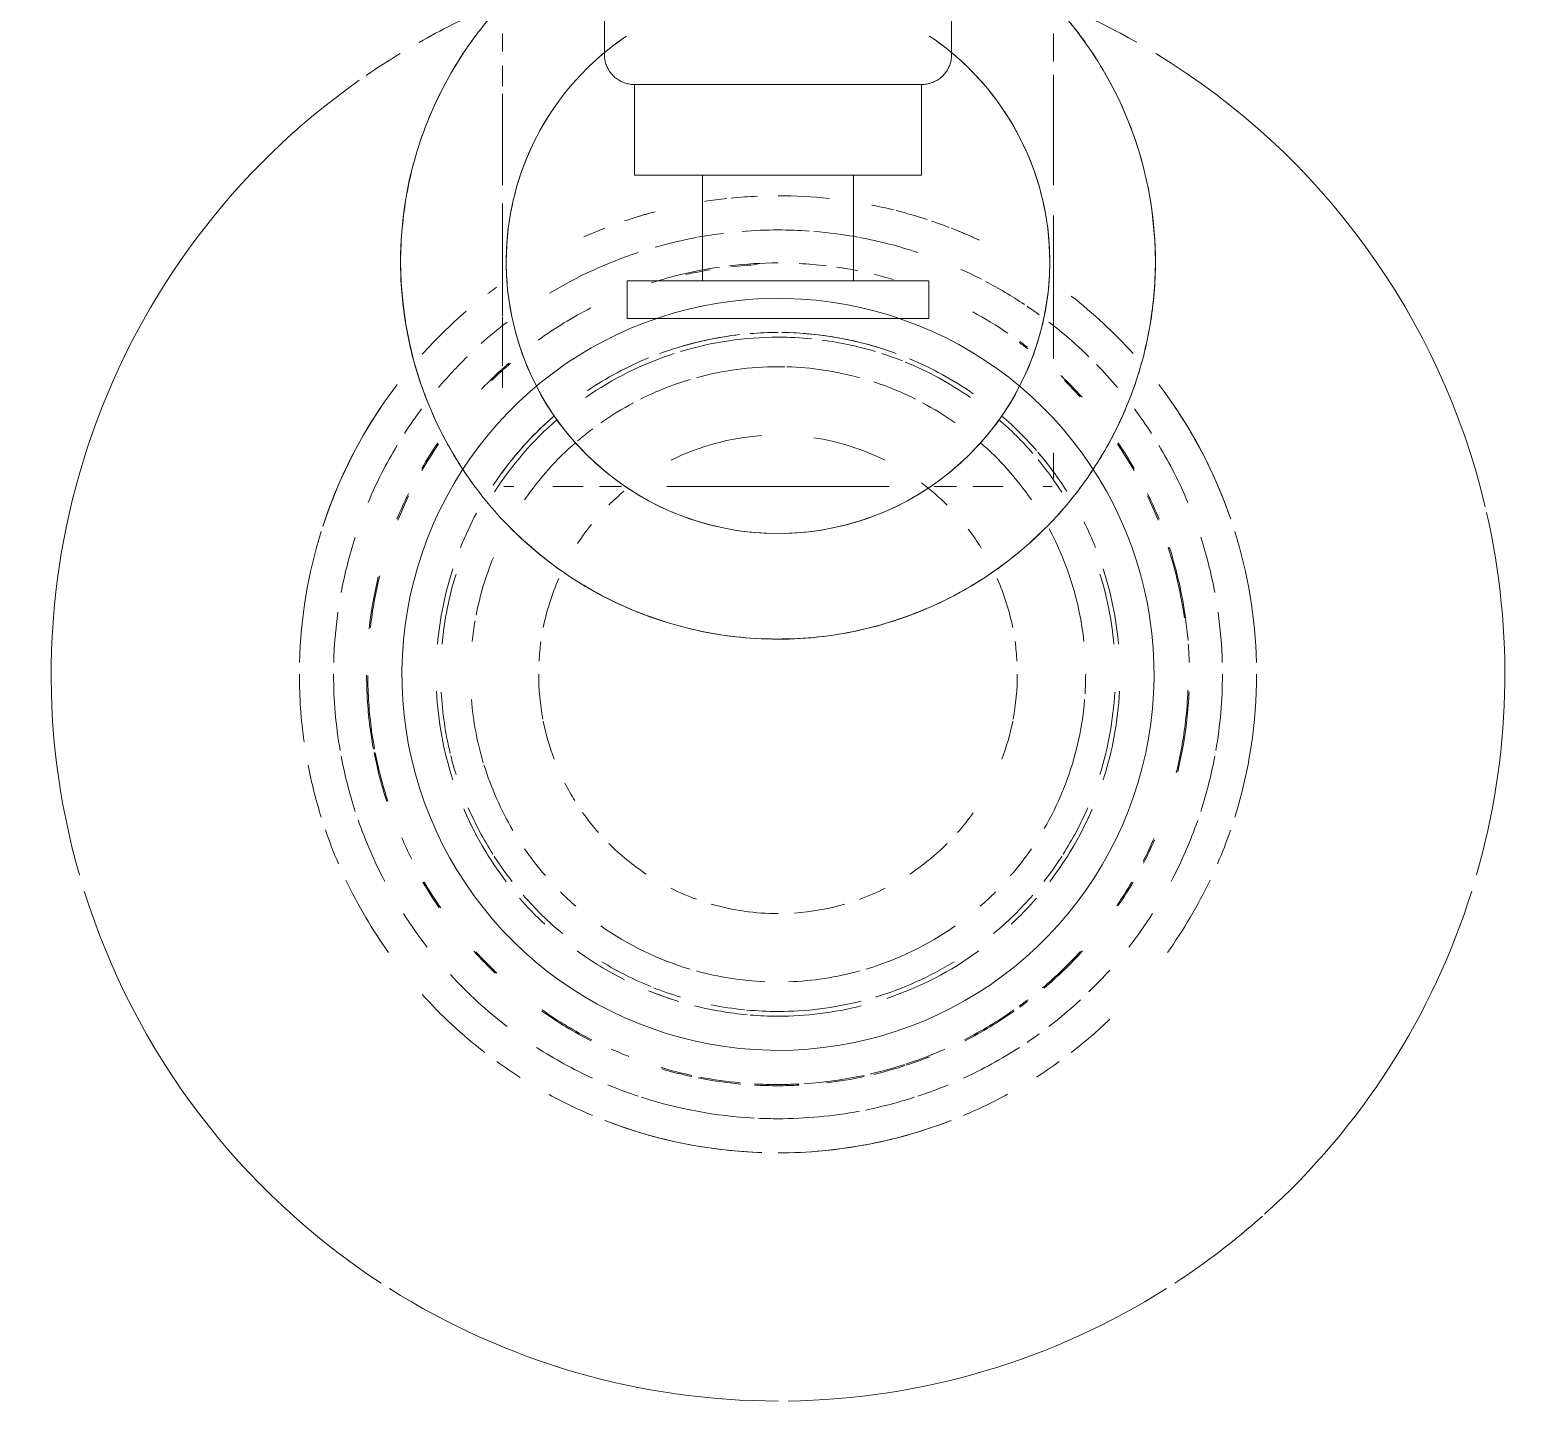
# Model space of a CAD drawing. Header units: millimetres. Extents: x -4000 to 187956, y -58990 to 162485.
# Drawn here: x 844.5 to 943.6, y 24500.6 to 24591.4 of the extents above; entities that cross this region are included whole.
import ezdxf

# ---------------------------------------------------------------- set-up
doc = ezdxf.new("R2010")
doc.units = ezdxf.units.MM
doc.layers.add('P-SANR-FIXT', color=6, linetype='Continuous', lineweight=9)

# ---------------------------------------------------------------- blocks, each defined once
blk = doc.blocks.new('C307 - C307-498391-FFS - TANG 1')
at = {"layer": 'P-SANR-FIXT', "color": 90}
for p, q in [((-4.948, 174.409), (-5.92, 174.192)), ((11.092, 172.299), (10.192, 172.725)), ((-17.158, 168.053), (-17.866, 167.352)), ((17.544, 167.678), (16.823, 168.365)), ((-18.546, 166.624), (-19.196, 165.869)), ((-22.418, 160.851), (-22.834, 159.946)), ((-22.834, 159.946), (-23.213, 159.025)), ((-23.213, 159.025), (-23.555, 158.089)), ((23.402, 158.521), (23.043, 159.45)), ((23.402, 158.521), (23.043, 159.45)), ((24.904, 149.731), (24.895, 150.727)), ((-24.904, 150.269), (-24.895, 149.273)), ((23.213, 140.975), (23.555, 141.911)), ((-23.402, 141.479), (-23.043, 140.55)), ((-23.402, 141.479), (-23.043, 140.55)), ((22.834, 140.054), (23.213, 140.975)), ((22.418, 139.149), (22.834, 140.054)), ((-18.24, 137.033), (-18.24, 135.338)), ((-18.153, 137.555), (-17.565, 137.555)), ((-14.914, 137.555), (-12.897, 137.555)), ((-11.816, 137.555), (-10.359, 137.555)), ((-6.98, 137.555), (-3.903, 137.555)), ((-3.558, 137.555), (0, 137.555)), ((0, 137.555), (3.558, 137.555)), ((3.903, 137.555), (6.98, 137.555)), ((10.359, 137.555), (11.816, 137.555)), ((12.897, 137.555), (14.914, 137.555)), ((17.5, 137.555), (18.153, 137.555)), ((-17.544, 132.322), (-16.823, 131.635)), ((15.661, 130.634), (16.422, 131.276)), ((-15.301, 130.349), (-14.552, 129.789)), ((-15.301, 130.349), (-14.552, 129.789)), ((-14.503, 129.753), (-13.682, 129.189)), ((-14.503, 129.753), (-13.682, 129.189)), ((-13.682, 129.189), (-12.839, 128.659)), ((-13.682, 129.189), (-12.839, 128.659)), ((13.23, 128.899), (14.063, 129.444)), ((13.23, 128.899), (14.063, 129.444)), ((-11.975, 128.162), (-11.092, 127.701)), ((10.608, 127.467), (11.501, 127.909)), ((11.501, 127.909), (12.375, 128.386)), ((-11.092, 127.701), (-10.192, 127.275)), ((-11.092, 127.701), (-10.192, 127.275)), ((-10.192, 127.275), (-9.275, 126.886)), ((-9.275, 126.886), (-8.343, 126.533)), ((8.774, 126.691), (9.699, 127.06)), ((9.699, 127.06), (10.608, 127.467)), ((9.699, 127.06), (10.608, 127.467)), ((-8.343, 126.533), (-7.398, 126.218)), ((-8.343, 126.533), (-7.398, 126.218)), ((-7.398, 126.218), (-6.441, 125.942)), ((-7.398, 126.218), (-6.441, 125.942)), ((-6.441, 125.942), (-5.474, 125.703)), ((-6.441, 125.942), (-5.474, 125.703)), ((5.92, 125.808), (6.883, 126.064)), ((5.92, 125.808), (6.883, 126.064)), ((6.883, 126.064), (7.834, 126.359)), ((6.883, 126.064), (7.834, 126.359)), ((7.834, 126.359), (8.774, 126.691)), ((-5.474, 125.703), (-4.498, 125.504)), ((-5.474, 125.703), (-4.498, 125.504)), ((-4.498, 125.504), (-3.515, 125.344)), ((-4.498, 125.504), (-3.515, 125.344)), ((-3.515, 125.344), (-2.526, 125.223)), ((-3.515, 125.344), (-2.526, 125.223)), ((-2.526, 125.223), (-1.533, 125.142)), ((-2.526, 125.223), (-1.533, 125.142)), ((-1.533, 125.142), (-0.538, 125.1)), ((-1.533, 125.142), (-0.538, 125.1)), ((-0.538, 125.1), (0, 125.094)), ((-0.538, 125.1), (0, 125.094)), ((0, 125.094), (0.996, 125.114)), ((0, 125.094), (0.996, 125.114)), ((0.996, 125.114), (1.99, 125.174)), ((0.996, 125.114), (1.99, 125.174)), ((1.99, 125.174), (2.982, 125.273)), ((1.99, 125.174), (2.982, 125.273)), ((2.982, 125.273), (3.968, 125.412)), ((2.982, 125.273), (3.968, 125.412)), ((3.968, 125.412), (4.948, 125.591)), ((3.968, 125.412), (4.948, 125.591)), ((4.948, 125.591), (5.92, 125.808)), ((4.948, 125.591), (5.92, 125.808))]:
    blk.add_line(p, q, dxfattribs=at)
at = {"layer": 'P-SANR-FIXT', "color": 254}
for p, q in [((-3.968, 174.588), (-4.948, 174.409)), ((-2.982, 174.727), (-3.968, 174.588)), ((-1.99, 174.826), (-2.982, 174.727)), ((-0.996, 174.886), (-1.99, 174.826)), ((0, 174.906), (-0.996, 174.886)), ((0.538, 174.9), (0, 174.906)), ((1.533, 174.858), (0.538, 174.9)), ((2.526, 174.777), (1.533, 174.858)), ((3.515, 174.656), (2.526, 174.777)), ((4.498, 174.496), (3.515, 174.656)), ((5.474, 174.297), (4.498, 174.496)), ((-7.834, 173.641), (-8.774, 173.309)), ((-6.883, 173.936), (-7.834, 173.641)), ((-5.92, 174.192), (-6.883, 173.936)), ((6.441, 174.058), (5.474, 174.297)), ((7.398, 173.782), (6.441, 174.058)), ((8.343, 173.467), (7.398, 173.782)), ((9.275, 173.114), (8.343, 173.467)), ((-10.608, 172.533), (-11.501, 172.091)), ((-9.699, 172.94), (-10.608, 172.533)), ((-8.774, 173.309), (-9.699, 172.94)), ((10.192, 172.725), (9.275, 173.114)), ((11.092, 172.299), (10.192, 172.725)), ((-12.375, 171.614), (-13.23, 171.101)), ((-11.501, 172.091), (-12.375, 171.614)), ((11.975, 171.838), (11.092, 172.299)), ((12.839, 171.341), (11.975, 171.838)), ((-13.23, 171.101), (-14.063, 170.556)), ((-13.23, 171.101), (-14.063, 170.556)), ((13.682, 170.811), (12.839, 171.341)), ((13.682, 170.811), (12.839, 171.341)), ((14.503, 170.247), (13.682, 170.811)), ((14.503, 170.247), (13.682, 170.811)), ((15.301, 169.651), (14.503, 170.247)), ((15.301, 169.651), (14.503, 170.247)), ((16.075, 169.023), (15.301, 169.651)), ((-16.422, 168.724), (-17.158, 168.053)), ((16.823, 168.365), (16.075, 169.023)), ((18.237, 166.962), (17.544, 167.678)), ((-18.546, 166.624), (-19.196, 165.869)), ((-17.866, 167.352), (-18.546, 166.624)), ((18.9, 166.219), (18.237, 166.962)), ((-19.196, 165.869), (-19.815, 165.088)), ((19.534, 165.451), (18.9, 166.219)), ((-20.403, 164.284), (-20.957, 163.457)), ((-21.479, 162.608), (-21.966, 161.739)), ((-21.966, 161.739), (-22.418, 160.851)), ((-22.834, 159.946), (-23.213, 159.025)), ((-23.213, 159.025), (-23.555, 158.089)), ((24.254, 155.659), (24.009, 156.624)), ((24.461, 154.684), (24.254, 155.659)), ((24.629, 153.702), (24.461, 154.684)), ((24.757, 152.714), (24.629, 153.702)), ((24.757, 152.714), (24.629, 153.702)), ((24.846, 151.722), (24.757, 152.714)), ((-24.803, 152.258), (-24.874, 151.265)), ((24.895, 150.727), (24.846, 151.722)), ((-24.874, 151.265), (-24.904, 150.269)), ((24.904, 149.731), (24.895, 150.727)), ((-24.904, 150.269), (-24.895, 149.273)), ((24.874, 148.735), (24.904, 149.731)), ((24.874, 148.735), (24.904, 149.731)), ((-24.895, 149.273), (-24.846, 148.278)), ((24.824, 148.034), (24.874, 148.735)), ((-24.846, 148.278), (-24.757, 147.286)), ((-24.757, 147.286), (-24.629, 146.298)), ((-24.629, 146.298), (-24.461, 145.316)), ((-24.461, 145.316), (-24.254, 144.341)), ((-24.254, 144.341), (-24.009, 143.376)), ((-23.725, 142.421), (-23.402, 141.479)), ((23.213, 140.975), (23.555, 141.911)), ((22.834, 140.054), (23.213, 140.975)), ((21.966, 138.261), (22.418, 139.149)), ((21.479, 137.392), (21.966, 138.261)), ((-21.243, 136.999), (-20.706, 136.16)), ((-14.914, 137.555), (-12.897, 137.555)), ((-11.816, 137.555), (-10.359, 137.555)), ((-7.353, 137.555), (0, 137.555)), ((0, 137.555), (7.353, 137.555)), ((10.359, 137.555), (11.816, 137.555)), ((12.897, 137.555), (14.914, 137.555)), ((20.957, 136.543), (21.479, 137.392)), ((-20.706, 136.16), (-20.136, 135.343)), ((-20.706, 136.16), (-20.136, 135.343)), ((20.403, 135.716), (20.957, 136.543)), ((20.403, 135.716), (20.957, 136.543)), ((-20.136, 135.343), (-19.534, 134.549)), ((-20.136, 135.343), (-19.534, 134.549)), ((19.196, 134.131), (19.815, 134.912)), ((19.815, 134.912), (20.403, 135.716)), ((19.815, 134.912), (20.403, 135.716)), ((-19.534, 134.549), (-18.9, 133.781)), ((-18.9, 133.781), (-18.237, 133.038)), ((18.546, 133.376), (19.196, 134.131)), ((-18.237, 133.038), (-17.544, 132.322)), ((17.866, 132.648), (18.546, 133.376)), ((17.866, 132.648), (18.546, 133.376)), ((16.422, 131.276), (17.158, 131.947)), ((16.422, 131.276), (17.158, 131.947)), ((17.158, 131.947), (17.866, 132.648)), ((17.158, 131.947), (17.866, 132.648)), ((-16.823, 131.635), (-16.075, 130.977)), ((-16.075, 130.977), (-15.301, 130.349)), ((-16.075, 130.977), (-15.301, 130.349)), ((15.661, 130.634), (16.422, 131.276)), ((18.24, 129.789), (18.24, 131.017)), ((14.063, 129.444), (14.874, 130.023)), ((14.063, 129.444), (14.874, 130.023)), ((14.874, 130.023), (15.661, 130.634)), ((14.874, 130.023), (15.661, 130.634)), ((-18.24, 129.104), (-18.24, 127.727)), ((-14.552, 129.789), (-14.503, 129.753)), ((-14.552, 129.789), (-14.503, 129.753)), ((12.375, 128.386), (13.23, 128.899)), ((12.375, 128.386), (13.23, 128.899)), ((18.24, 127.727), (18.24, 129.598)), ((-12.839, 128.659), (-11.975, 128.162)), ((-12.839, 128.659), (-11.975, 128.162)), ((-11.975, 128.162), (-11.092, 127.701)), ((10.608, 127.467), (11.501, 127.909)), ((11.501, 127.909), (12.375, 128.386)), ((-18.24, 127.727), (-18.24, 119.612)), ((-10.192, 127.275), (-9.275, 126.886)), ((-9.275, 126.886), (-8.343, 126.533)), ((8.774, 126.691), (9.699, 127.06)), ((18.24, 126.317), (18.24, 127.727)), ((7.834, 126.359), (8.774, 126.691)), ((18.24, 118.822), (18.24, 126.264)), ((-18.24, 117.61), (-18.24, 110.292)), ((18.24, 111.544), (18.24, 117.61)), ((18.24, 109.688), (18.24, 111.051)), ((-18.24, 109.415), (-18.24, 107.554)), ((18.24, 107.554), (18.24, 108.758))]:
    blk.add_line(p, q, dxfattribs=at)
at = {"layer": 'P-SANR-FIXT', "color": 250}
for p, q in [((-10, 126.437), (-10, 123.937)), ((0, 126.437), (-10, 126.437)), ((10, 126.437), (0, 126.437)), ((10, 123.937), (10, 126.437)), ((-10, 123.937), (0, 123.937)), ((-5, 123.937), (-5, 116.937)), ((0, 123.937), (10, 123.937)), ((5, 116.937), (5, 123.937)), ((-9.5, 116.937), (-9.5, 110.937)), ((-9.5, 116.937), (0, 116.937)), ((0, 116.937), (9.5, 116.937)), ((9.5, 110.937), (9.5, 116.937)), ((-9.5, 110.937), (0, 110.937)), ((0, 110.937), (9.5, 110.937)), ((-11.5, 108.937), (-11.5, 102.937)), ((11.5, 102.937), (11.5, 108.937))]:
    blk.add_line(p, q, dxfattribs=at)
at = {"layer": 'P-SANR-FIXT', "color": 252}
for p, q in [((0, 126.437), (-8.66, 126.437)), ((8.66, 126.437), (0, 126.437)), ((-8.66, 123.937), (-5.684, 123.937)), ((-5, 123.937), (0, 123.937)), ((0, 123.937), (5, 123.937)), ((5.684, 123.937), (8.66, 123.937)), ((-8.227, 116.937), (-5.646, 116.937)), ((-5, 116.937), (0, 116.937)), ((0, 116.937), (5, 116.937)), ((5.646, 116.937), (8.227, 116.937)), ((-8.227, 110.937), (0, 110.937)), ((0, 110.937), (8.227, 110.937))]:
    blk.add_line(p, q, dxfattribs=at)
at = {"layer": 'P-SANR-FIXT', "color": 253}
for p, q in [((-5.684, 123.937), (0, 123.937)), ((-5, 123.937), (0, 123.937)), ((0, 123.937), (5, 123.937)), ((0, 123.937), (5.684, 123.937)), ((-5.646, 116.937), (0, 116.937)), ((-5, 116.937), (0, 116.937)), ((0, 116.937), (5.646, 116.937)), ((0, 116.937), (5, 116.937)), ((0, 110.937), (0.38, 110.937))]:
    blk.add_line(p, q, dxfattribs=at)
at = {"layer": 'P-SANR-FIXT', "color": 254, "flags": 128}
for points in [[(-1.99, 174.826), (-2.982, 174.727), (-3.968, 174.588), (-4.948, 174.409), (-5.92, 174.192), (-6.883, 173.936), (-7.834, 173.641), (-8.774, 173.309), (-9.699, 172.94), (-10.608, 172.533), (-11.501, 172.091), (-12.375, 171.614), (-13.23, 171.101)], [(0, 174.906), (-0.996, 174.886), (-1.99, 174.826)], [(10.192, 172.725), (9.275, 173.114), (8.343, 173.467), (7.398, 173.782), (6.441, 174.058), (5.474, 174.297), (4.498, 174.496), (3.515, 174.656), (2.526, 174.777), (1.533, 174.858), (0.538, 174.9), (0, 174.906)], [(12.839, 171.341), (11.975, 171.838), (11.092, 172.299)], [(-14.063, 170.556), (-14.874, 169.977), (-15.661, 169.366), (-16.422, 168.724)], [(-14.063, 170.556), (-14.874, 169.977), (-15.661, 169.366)], [(22.214, 161.262), (21.746, 162.141), (21.243, 163.001), (20.706, 163.84), (20.136, 164.657), (19.534, 165.451), (18.9, 166.219), (18.237, 166.962), (17.544, 167.678), (16.823, 168.365), (16.075, 169.023), (15.301, 169.651)], [(-15.661, 169.366), (-16.422, 168.724), (-17.158, 168.053), (-17.866, 167.352), (-18.546, 166.624)], [(-19.196, 165.869), (-19.815, 165.088), (-20.403, 164.284)], [(-19.815, 165.088), (-20.403, 164.284), (-20.957, 163.457), (-21.479, 162.608)], [(23.043, 159.45), (22.647, 160.364), (22.214, 161.262), (21.746, 162.141), (21.243, 163.001), (20.706, 163.84), (20.136, 164.657), (19.534, 165.451)], [(-20.957, 163.457), (-21.479, 162.608), (-21.966, 161.739)], [(-21.966, 161.739), (-22.418, 160.851), (-22.834, 159.946)], [(23.043, 159.45), (22.647, 160.364), (22.214, 161.262)], [(-23.555, 158.089), (-23.86, 157.141), (-24.126, 156.181), (-24.354, 155.211), (-24.543, 154.233), (-24.693, 153.248), (-24.803, 152.258)], [(-23.555, 158.089), (-23.86, 157.141), (-24.126, 156.181), (-24.354, 155.211)], [(24.009, 156.624), (23.725, 157.579), (23.402, 158.521)], [(24.009, 156.624), (23.725, 157.579), (23.402, 158.521)], [(24.629, 153.702), (24.461, 154.684), (24.254, 155.659), (24.009, 156.624)], [(-24.354, 155.211), (-24.543, 154.233), (-24.693, 153.248)], [(-24.693, 153.248), (-24.803, 152.258), (-24.874, 151.265), (-24.904, 150.269)], [(24.895, 150.727), (24.846, 151.722), (24.757, 152.714)], [(-24.895, 149.273), (-24.846, 148.278), (-24.757, 147.286)], [(24.354, 144.789), (24.543, 145.767), (24.693, 146.752), (24.803, 147.742), (24.874, 148.735)], [(23.555, 141.911), (23.86, 142.859), (24.126, 143.819), (24.354, 144.789), (24.543, 145.767), (24.693, 146.752), (24.803, 147.742), (24.824, 148.034)], [(-24.757, 147.286), (-24.629, 146.298), (-24.461, 145.316), (-24.254, 144.341)], [(23.555, 141.911), (23.86, 142.859), (24.126, 143.819), (24.354, 144.789)], [(-24.254, 144.341), (-24.009, 143.376), (-23.725, 142.421)], [(-24.009, 143.376), (-23.725, 142.421), (-23.402, 141.479)], [(-23.043, 140.55), (-22.647, 139.636), (-22.214, 138.738)], [(-23.043, 140.55), (-22.647, 139.636), (-22.214, 138.738), (-21.746, 137.859), (-21.243, 136.999), (-20.706, 136.16)], [(20.957, 136.543), (21.479, 137.392), (21.966, 138.261), (22.418, 139.149), (22.834, 140.054)], [(-22.214, 138.738), (-21.746, 137.859), (-21.243, 136.999)], [(18.546, 133.376), (19.196, 134.131), (19.815, 134.912)], [(-19.534, 134.549), (-18.9, 133.781), (-18.237, 133.038), (-17.544, 132.322), (-16.823, 131.635), (-16.075, 130.977)]]:
    blk.add_lwpolyline(points, dxfattribs=at)
at = {"layer": 'P-SANR-FIXT', "color": 250, "flags": 128}
for points in [[(-11.5, 108.937), (-11.498, 109.017), (-11.494, 109.097), (-11.486, 109.177), (-11.474, 109.256), (-11.46, 109.334), (-11.443, 109.413), (-11.422, 109.49), (-11.398, 109.566), (-11.372, 109.642), (-11.342, 109.716), (-11.31, 109.789), (-11.274, 109.861), (-11.236, 109.931), (-11.195, 110), (-11.151, 110.066), (-11.104, 110.132), (-11.055, 110.195), (-11.004, 110.256), (-10.95, 110.315), (-10.893, 110.372), (-10.835, 110.426), (-10.774, 110.479), (-10.712, 110.528), (-10.647, 110.576), (-10.581, 110.62), (-10.512, 110.662), (-10.443, 110.701), (-10.371, 110.737), (-10.299, 110.771), (-10.225, 110.801), (-10.15, 110.829), (-10.073, 110.853), (-9.996, 110.875), (-9.918, 110.893), (-9.84, 110.908), (-9.761, 110.92), (-9.681, 110.929), (-9.602, 110.935), (-9.522, 110.937), (-9.5, 110.937)], [(-9.5, 110.937), (-9.492, 110.937), (-9.47, 110.937), (-9.432, 110.937), (-9.379, 110.937), (-9.311, 110.937), (-9.228, 110.937), (-9.13, 110.937), (-9.018, 110.937), (-8.891, 110.937), (-8.75, 110.937), (-8.595, 110.937), (-8.426, 110.937), (-8.244, 110.937), (-8.049, 110.937), (-7.841, 110.937), (-7.62, 110.937), (-7.387, 110.937)], [(0, 110.937), (-0.38, 110.937), (-0.759, 110.937), (-1.137, 110.937), (-1.514, 110.937), (-1.887, 110.937), (-2.258, 110.937), (-2.625, 110.937), (-2.988, 110.937), (-3.347, 110.937), (-3.699, 110.937), (-4.046, 110.937), (-4.387, 110.937), (-4.72, 110.937), (-5.046, 110.937), (-5.364, 110.937), (-5.673, 110.937), (-5.974, 110.937), (-6.264, 110.937), (-6.545, 110.937), (-6.815, 110.937), (-7.074, 110.937), (-7.322, 110.937), (-7.558, 110.937), (-7.782, 110.937), (-7.994, 110.937), (-8.193, 110.937), (-8.379, 110.937), (-8.551, 110.937), (-8.71, 110.937), (-8.854, 110.937), (-8.985, 110.937), (-9.101, 110.937), (-9.203, 110.937), (-9.29, 110.937), (-9.362, 110.937), (-9.419, 110.937), (-9.461, 110.937), (-9.488, 110.937), (-9.499, 110.937)], [(9.5, 110.937), (9.492, 110.937), (9.47, 110.937), (9.432, 110.937), (9.379, 110.937), (9.311, 110.937), (9.228, 110.937), (9.13, 110.937), (9.018, 110.937), (8.891, 110.937), (8.75, 110.937), (8.595, 110.937), (8.426, 110.937), (8.244, 110.937), (8.049, 110.937), (7.841, 110.937), (7.62, 110.937), (7.387, 110.937), (7.142, 110.937), (6.886, 110.937), (6.619, 110.937), (6.341, 110.937), (6.053, 110.937), (5.755, 110.937), (5.448, 110.937), (5.133, 110.937), (4.809, 110.937), (4.478, 110.937), (4.139, 110.937), (3.794, 110.937), (3.442, 110.937), (3.086, 110.937), (2.724, 110.937), (2.358, 110.937), (1.988, 110.937), (1.615, 110.937), (1.239, 110.937), (0.861, 110.937), (0.482, 110.937), (0.103, 110.937), (0, 110.937)], [(7.322, 110.937), (7.558, 110.937), (7.782, 110.937), (7.994, 110.937), (8.193, 110.937), (8.379, 110.937), (8.551, 110.937), (8.71, 110.937), (8.854, 110.937), (8.985, 110.937), (9.101, 110.937), (9.203, 110.937), (9.29, 110.937), (9.362, 110.937), (9.419, 110.937), (9.461, 110.937), (9.488, 110.937), (9.499, 110.937)], [(9.5, 110.937), (9.58, 110.936), (9.66, 110.931), (9.739, 110.923), (9.819, 110.912), (9.897, 110.897), (9.975, 110.88), (10.053, 110.859), (10.129, 110.836), (10.205, 110.809), (10.279, 110.779), (10.352, 110.747), (10.424, 110.711), (10.494, 110.673), (10.562, 110.632), (10.629, 110.588), (10.694, 110.541), (10.758, 110.492), (10.819, 110.441), (10.878, 110.387), (10.935, 110.331), (10.989, 110.272), (11.041, 110.211), (11.091, 110.149), (11.138, 110.084), (11.183, 110.018), (11.225, 109.95), (11.264, 109.88), (11.3, 109.808), (11.334, 109.736), (11.364, 109.662), (11.392, 109.587), (11.416, 109.511), (11.437, 109.433), (11.456, 109.356), (11.471, 109.277), (11.483, 109.198), (11.492, 109.118), (11.497, 109.039), (11.5, 108.959), (11.5, 108.937)]]:
    blk.add_lwpolyline(points, dxfattribs=at)
at = {"layer": 'P-SANR-FIXT', "color": 252, "flags": 128}
for points in [[(-7.387, 110.937), (-7.142, 110.937), (-6.886, 110.937), (-6.619, 110.937), (-6.341, 110.937), (-6.053, 110.937), (-5.755, 110.937), (-5.448, 110.937), (-5.133, 110.937), (-4.809, 110.937), (-4.478, 110.937)], [(-4.478, 110.937), (-4.139, 110.937), (-3.794, 110.937), (-3.442, 110.937), (-3.086, 110.937), (-2.724, 110.937), (-2.358, 110.937), (-1.988, 110.937), (-1.615, 110.937), (-1.239, 110.937), (-0.861, 110.937), (-0.482, 110.937), (-0.103, 110.937), (0, 110.937)], [(0.38, 110.937), (0.759, 110.937), (1.137, 110.937), (1.514, 110.937), (1.887, 110.937), (2.258, 110.937), (2.625, 110.937), (2.988, 110.937), (3.347, 110.937), (3.699, 110.937), (4.046, 110.937), (4.387, 110.937), (4.72, 110.937), (5.046, 110.937), (5.364, 110.937), (5.673, 110.937), (5.974, 110.937), (6.264, 110.937), (6.545, 110.937), (6.815, 110.937), (7.074, 110.937), (7.322, 110.937)]]:
    blk.add_lwpolyline(points, dxfattribs=at)
at = {"layer": 'P-SANR-FIXT', "color": 253}
for centre, radius, start, end in [((0, 150), 48.136, 90.78919, 122.29654), ((0, 150), 48.136, 57.69798, 90), ((0, 150), 48.136, 123.10508, 131.81018), ((0, 150), 48.136, 17.35868, 56.89854), ((0, 150), 48.136, 132.02878, 162.63814), ((0, 150), 48.136, 163.97782, 192.85714), ((0, 150), 48.136, 305.17357, 16.02356), ((0, 150), 48.136, 193.31281, 238.69132), ((0, 122.671), 25, 170.36991, 180), ((0, 122.671), 18, 165, 180), ((0, 122.671), 18, 0, 11.6284), ((0, 122.671), 25, 0, 9.14107), ((0, 122.671), 25, 180, 198.04685), ((0, 122.671), 18, 180, 195), ((0, 122.671), 18, 345, 0), ((0, 122.671), 25, 341.95573, 360), ((0, 122.671), 18, 196.3883, 225), ((0, 122.671), 18, 321.44178, 343.61065), ((0, 122.671), 25, 203.34404, 210), ((0, 122.671), 25, 333.4158, 336.65424), ((0, 122.671), 25, 323.3239, 330), ((0, 150), 48.136, 301.30964, 304.50538), ((0, 122.671), 25, 212.54664, 216.70346), ((0, 122.671), 18, 226.39239, 236.14011), ((0, 122.671), 18, 303.85989, 315), ((0, 150), 48.136, 240.41406, 246.35751), ((0, 150), 48.136, 293.65243, 299.58659)]:
    blk.add_arc(centre, radius, start, end, dxfattribs=at)
at = {"layer": 'P-SANR-FIXT', "color": 254}
for radius, start, end in [(31.698, 90, 111.22297), (31.698, 90, 100.69705), (31.698, 68.77703, 88.07648), (31.698, 79.28012, 88.07648), (31.698, 101.16825, 111.22297), (31.698, 68.77703, 78.83175), (29.434, 90, 100.57941), (29.434, 87.44915, 90), (29.434, 72.13412, 86.9143), (31.698, 112.79834, 118.6438), (31.698, 112.79834, 118.6438), (29.434, 101.35001, 107.86828), (31.698, 61.43497, 67.18501), (31.698, 61.43497, 67.18501), (29.434, 108.35321, 112.50647), (29.434, 67.49353, 71.64679), (31.698, 122.68171, 126), (31.698, 122.68171, 126), (29.434, 114.65296, 122.90239), (27.248, 103.47235, 107.95995), (27.17, 103.00259, 107.94473), (27.248, 96.75172, 102.08341), (27.17, 93.64805, 102.11179), (27.248, 90, 92.95697), (27.17, 90, 92.89211), (27.248, 86.74452, 90), (27.17, 86.71726, 90), (27.248, 78.7895, 84.80757), (27.17, 79.06932, 84.72606), (27.17, 73.45514, 77.86329), (27.248, 73.58854, 77.89171), (29.434, 57.09053, 65.33006), (31.698, 54, 57.38803), (31.698, 54, 57.38803), (27.248, 108.18794, 111.65225), (27.17, 108.17216, 111.34556), (31.698, 127.77357, 133.88776), (31.698, 127.77357, 133.88776), (27.17, 111.34556, 114.00388), (27.17, 65.99612, 68.69202), (31.698, 41.97978, 52.22643), (31.698, 41.97978, 52.22643), (29.434, 124.09182, 126), (27.248, 117.05009, 125.02004), (27.17, 117.01747, 125.10197), (27.17, 54.89059, 63.01452), (27.248, 54.97254, 62.98283), (29.434, 127.5574, 132.88959), (22.642, 90, 104.09242), (22.642, 85.34605, 90), (22.642, 75.87973, 84.81435), (29.434, 42.51462, 52.4426), (27.17, 126, 127.50931), (27.248, 126, 127.33808), (22.642, 108.57228, 126), (22.642, 67.76246, 73.11731), (29.434, 134.38776, 138.29038), (27.248, 130.30774, 137.75183), (27.17, 130.14988, 137.52075), (20.377, 106.56395, 125.1563), (20.377, 91.95507, 105.39247), (20.377, 74.60753, 87.54566), (20.377, 54.8437, 73.43605), (22.642, 54, 63.33283), (27.17, 42.5496, 46.75409), (27.248, 42.32497, 46.59617), (31.698, 144.43782, 154.52247), (31.698, 144.43782, 154.52247), (29.434, 142.1351, 147.42262), (29.434, 32.57738, 37.8649), (31.698, 25.47895, 35.55472), (31.698, 25.47895, 35.55472), (22.642, 133.01651, 139.12674), (22.642, 40.87326, 46.9716), (15.849, 93.96604, 106.19803), (15.849, 93.96604, 106.19803), (15.849, 73.80197, 90), (15.849, 73.80197, 90), (27.248, 145.80389, 149.66723), (27.17, 145.65241, 149.56786), (20.377, 131.09996, 135), (15.849, 109.87101, 116.57305), (15.849, 109.87101, 116.57305), (15.849, 63.42695, 70.09263), (15.849, 63.42695, 70.09263), (20.377, 45, 48.90004), (27.17, 30.43349, 34.71406), (27.248, 30.33411, 34.59617), (29.434, 152.23573, 160.81741), (22.642, 142.63139, 156.78139), (22.642, 23.18724, 37.36984), (29.434, 19.17931, 27.76566), (31.698, 156.67944, 161.01621), (31.698, 156.67944, 161.01621), (27.248, 152.67057, 156.23942), (20.377, 139.12735, 145.42763), (15.849, 123.43143, 135), (15.849, 123.43143, 135), (15.849, 45, 56.56857), (15.849, 45, 56.56857), (20.377, 34.57237, 40.8737), (31.698, 18.98191, 23.32056), (31.698, 18.98191, 23.32056), (27.17, 152.87362, 156.48098), (27.17, 23.51162, 26.80343), (20.377, 149.8898, 157.67519), (15.849, 138.64736, 144.67195), (15.849, 138.64736, 144.67195), (15.849, 35.2791, 41.35264), (15.849, 35.2791, 41.35264), (20.377, 17.13565, 30.47539), (31.698, 162.62063, 180), (31.698, 162.62063, 180), (29.434, 162, 169.40896), (29.434, 10.59104, 18), (31.698, 10.95451, 17.37937), (31.698, 10.95451, 17.37937), (20.377, 157.8242, 175.29516), (15.849, 27.04363, 31.85219), (15.849, 27.04363, 31.85219), (27.17, 11.01013, 18), (27.248, 10.97137, 18), (22.642, 162, 177.20159), (22.642, 2.79841, 18), (27.248, 166.29904, 173.66543), (27.17, 166.12009, 173.4416), (15.849, 159.2393, 168.73223), (15.849, 159.2393, 168.73223), (15.849, 11.26777, 20.74077), (15.849, 11.26777, 20.74077), (20.377, 4.70484, 16.71138), (29.434, 170.123, 180), (27.17, 7.89522, 10.46073), (27.248, 7.79395, 10.46112), (29.434, 0, 9.877), (27.17, 4.00326, 7.89522), (27.248, 4.37025, 7.79395), (31.698, 0, 8.12856), (31.698, 0, 8.12856), (27.248, 173.66543, 177.56041), (27.17, 173.4416, 177.76527), (15.849, 169.21164, 180), (15.849, 169.21164, 180), (15.849, 0, 10.78836), (15.849, 0, 10.78836), (27.17, 0.15994, 4.00326), (27.248, 0.12214, 4.37025), (20.377, 176.34195, 180), (31.698, 181.43158, 197.37937), (31.698, 181.43158, 197.37937), (29.434, 181.5417, 188.04017), (27.248, 181.66539, 184.20252), (15.849, 183.12812, 187.89363), (15.849, 183.12812, 187.89363), (15.849, 352.10637, 356.87188), (15.849, 352.10637, 356.87188), (29.434, 351.95308, 358.4583), (31.698, 342.62063, 358.56842), (31.698, 342.62063, 358.56842), (27.248, 184.72111, 187.79395), (22.642, 185.05752, 198), (20.377, 186.13949, 208.25284), (20.377, 349.96701, 353.86051), (22.642, 342, 354.94248), (15.849, 191.26777, 203.62136), (15.849, 191.26777, 203.62136), (15.849, 336.37864, 348.73223), (15.849, 336.37864, 348.73223), (27.17, 346.12009, 353.4416), (27.248, 346.29904, 353.66543), (27.248, 187.79395, 198), (27.17, 187.89522, 198), (20.377, 337.67519, 348.90406), (29.434, 190.59104, 198), (29.434, 342, 349.40896), (22.642, 201.75784, 206.52311), (15.849, 211.85219, 217.31316), (15.849, 211.85219, 217.31316), (15.849, 321.24652, 326.88889), (15.849, 321.24652, 326.88889), (22.642, 331.86211, 338.24216), (31.698, 198.91237, 217.24966), (31.698, 198.91237, 214.04534), (27.248, 202.14846, 206.06509), (27.17, 202.08351, 205.80366), (27.17, 334.2, 337.94034), (27.248, 333.93854, 337.85554), (31.698, 322.75034, 342), (31.698, 325.95321, 342), (15.849, 225, 233.14974), (15.849, 225, 233.14974), (15.849, 310.10902, 315), (15.849, 310.10902, 315), (29.434, 202.73861, 211.02714), (22.642, 212.38273, 220.53899), (20.377, 214.57237, 228.90004), (20.377, 311.09996, 325.42763), (29.434, 328.97629, 337.26139), (22.642, 310.83469, 326.41789), (27.248, 210.04061, 214.24035), (27.17, 209.78528, 214.18814), (15.849, 243.42695, 261.40012), (15.849, 243.42695, 261.40012), (15.849, 273.96604, 296.57305), (15.849, 273.96604, 296.57305), (27.17, 325.81186, 330.21099), (27.248, 325.80389, 329.95532), (22.642, 220.87326, 229.16531), (29.434, 212.82196, 216.69333), (20.377, 307.03083, 310.66688), (29.434, 323.30667, 327.18071), (20.377, 234.8437, 241.9839), (20.377, 298.0161, 305.1563), (29.434, 220.17266, 224.19473), (27.248, 222.32497, 226.5583), (27.17, 222.5496, 225.72148), (22.642, 235.16442, 247.4024), (20.377, 243.47597, 251.86693), (20.377, 286.56395, 296.52239), (22.642, 292.23754, 303.8889), (27.248, 310.8438, 316.14014), (29.434, 314.38776, 319.82734), (20.377, 254.60753, 268.36272), (20.377, 270, 285.39247), (27.17, 310.69033, 314.27852), (29.434, 225.61224, 232.4426), (20.377, 268.74497, 270), (31.698, 222.09044, 232.22643), (31.698, 222.09044, 232.22643), (27.248, 232.66192, 234), (22.642, 249.76436, 269.38127), (22.642, 276.43889, 290.23564), (27.248, 297.05009, 305.6458), (29.434, 307.5574, 311.87792), (31.698, 310.65799, 318.02023), (31.698, 310.65799, 318.02023), (27.248, 236.01988, 241.74303), (22.642, 270, 274.65395), (29.434, 234, 235.90818), (29.434, 236.33218, 242.16399), (29.434, 288.35321, 300.93686), (31.698, 306, 307.29741), (31.698, 306, 307.29741), (29.434, 242.7387, 245.68423), (29.434, 251.64679, 259.42059), (29.434, 280.57941, 286.02391)]:
    blk.add_arc((0, 150), radius, start, end, dxfattribs=at)
at = {"layer": 'P-SANR-FIXT', "color": 90}
for radius, start, end in [(22.642, 90, 104.09242), (22.642, 90, 104.09242), (22.642, 85.34605, 90), (22.642, 85.34605, 90), (22.642, 75.87973, 84.81435), (22.642, 75.87973, 84.81435), (22.642, 108.57228, 126), (22.642, 108.57228, 126), (22.332, 90, 104.25699), (22.332, 84.65623, 90), (22.332, 78.5639, 84.27535), (22.642, 67.76246, 72), (22.642, 67.76246, 72), (22.332, 106.79445, 121.51301), (22.332, 68.3582, 73.20555), (22.332, 58.48699, 67.86854), (22.642, 54, 63.33283), (22.642, 54, 63.33283), (22.642, 133.01651, 139.12674), (22.642, 133.01651, 139.12674), (22.332, 129.76143, 139.0847), (22.332, 40.9153, 50.23857), (22.642, 40.87326, 46.9716), (22.642, 40.87326, 46.9716), (22.332, 142.05502, 147.29785), (22.332, 32.70215, 37.9462), (22.642, 147.61727, 156.78139), (22.642, 147.61727, 156.78139), (22.332, 147.75166, 156.69557), (22.332, 23.30443, 32.24834), (22.642, 23.18724, 32.38273), (22.642, 23.18724, 32.38273), (22.642, 162, 177.20159), (22.642, 162, 177.20159), (22.332, 162.69504, 176.98236), (22.332, 13.94004, 17.30496), (22.642, 2.79841, 18), (22.642, 2.79841, 18), (22.332, 3.01764, 13.60586), (22.642, 185.05752, 198), (22.642, 185.05752, 198), (22.332, 185.12756, 197.30496), (22.332, 342.69504, 354.87244), (22.642, 342, 354.94248), (22.642, 342, 354.94248), (22.642, 201.75784, 206.52311), (22.642, 201.75784, 206.52311), (22.642, 331.86211, 338.24216), (22.642, 331.86211, 338.24216), (22.332, 212.70215, 219.54589), (22.332, 310.87962, 327.25983), (22.642, 216, 220.53899), (22.642, 216, 220.53899), (22.642, 310.83469, 324), (22.642, 310.83469, 324), (22.642, 220.87326, 229.16531), (22.642, 220.87326, 229.16531), (22.332, 220.9153, 229.12038), (22.642, 235.16442, 247.4024), (22.642, 235.16442, 247.4024), (22.332, 235.16329, 247.866), (22.332, 287.90542, 304.83671), (22.642, 292.23754, 303.8889), (22.642, 292.23754, 303.8889), (22.332, 248.3582, 252.09458), (27.17, 232.49069, 234), (22.642, 253.11731, 269.38127), (22.642, 253.11731, 269.38127), (22.332, 253.20555, 262.47789), (22.332, 270, 286.79445), (22.642, 276.43889, 286.88269), (22.642, 276.43889, 286.88269), (22.332, 264.27535, 270), (22.642, 270, 274.65395), (22.642, 270, 274.65395), (27.248, 283.47235, 287.95995), (27.248, 253.73999, 256.50078), (27.248, 258.7895, 261.80216), (27.248, 263.24828, 267.04303), (27.248, 270, 276.75172), (27.17, 272.89211, 276.60362), (27.248, 278.19784, 283.47235), (27.17, 279.50952, 283.00259), (31.698, 245.07969, 248.77703), (31.698, 245.07969, 247.6635), (29.434, 259.59589, 265.36665), (29.434, 277.02377, 280.40411), (31.698, 291.22297, 293.92427), (31.698, 291.22297, 293.92427), (31.698, 249.04711, 251.29667), (31.698, 249.04711, 251.29667), (29.434, 265.93335, 270), (29.434, 270, 274.63335), (31.698, 284.86996, 288.69023), (31.698, 251.8571, 255.68567), (31.698, 251.8571, 255.68567), (31.698, 256.01277, 258.71238), (31.698, 256.01277, 258.71238), (31.698, 284.86996, 288), (31.698, 263.87417, 270), (31.698, 263.87417, 270), (31.698, 272.45282, 275.61156), (31.698, 272.45282, 275.61156), (31.698, 276.12583, 278.78703), (31.698, 276.12583, 278.78703)]:
    blk.add_arc((0, 150), radius, start, end, dxfattribs=at)
at = {"layer": 'P-SANR-FIXT', "color": 252}
for radius, start, end in [(25, 83.27972, 96.70718), (25, 101.98297, 120), (25, 60, 78.00682), (25, 120.03695, 135), (25, 45, 59.95738), (18, 90, 165), (18, 15, 90), (25, 143.29654, 150), (25, 23.34576, 36.6761), (25, 150, 156.65596), (25, 161.95315, 170.36991), (25, 9.63013, 18.04427), (25, 198.04685, 203.34404), (25, 336.65424, 341.95573), (25, 216.70346, 221.99471)]:
    blk.add_arc((0, 122.671), radius, start, end, dxfattribs=at)
at = {"layer": 'P-SANR-FIXT', "color": 250}
for radius, start, end in [(25, 96.70718, 101.98297), (25, 78.00682, 83.27972), (18, 0, 180), (25, 138.00529, 143.29654), (25, 156.65596, 161.95315), (25, 18.04427, 23.34576), (18, 180, 236.14011), (18, 303.85989, 360)]:
    blk.add_arc((0, 122.671), radius, start, end, dxfattribs=at)
for points, knots in [([(-119.281, 157.53), (-115.966, 146.845), (-106.161, 127.436), (-84.838, 108.521), (-62.347, 96.734), (-49.425, 91.873), (-42.56, 89.707)], [0, 0, 0, 0, 0.333333, 0.666667, 0.833333, 1, 1, 1, 1]), ([(42.56, 89.707), (49.426, 91.873), (62.348, 96.734), (84.838, 108.521), (106.16, 127.435), (115.965, 146.843), (119.281, 157.53)], [0, 0, 0, 0, 0.166667, 0.333333, 0.666667, 1, 1, 1, 1]), ([(-25, 122.671), (-24.982, 124.186), (-24.709, 127.134), (-23.619, 131.258), (-21.738, 135.245), (-19.247, 138.834), (-16.146, 141.906), (-12.581, 144.43), (-8.605, 146.261), (-4.887, 147.281), (-1.666, 147.657), (2.049, 147.697), (6.482, 147.019), (10.842, 145.322), (13.902, 143.506), (16.105, 141.846), (18.119, 139.964), (20.433, 137.268), (23.822, 131.682), (24.954, 126.459), (25, 122.671)], [0, 0, 0, 0, 0.055556, 0.111111, 0.166667, 0.222222, 0.277778, 0.333333, 0.388889, 0.444444, 0.479167, 0.513889, 0.583333, 0.652778, 0.6875, 0.722222, 0.756944, 0.791667, 0.861111, 1, 1, 1, 1]), ([(-19.144, 106.593), (-19.374, 106.867), (-20.717, 108.545), (-23.824, 113.66), (-24.956, 118.884), (-25, 122.671)], [0.7777778, 0.7777778, 0.7777778, 0.7777778, 0.7916667, 0.8611111, 1, 1, 1, 1])]:
    blk.add_open_spline(points, degree=3, knots=knots, dxfattribs=at)
blk.add_open_spline([(25, 122.671), (24.982, 121.156), (24.708, 118.208), (23.619, 114.085), (21.742, 110.102), (20.084, 107.713), (19.152, 106.603)], degree=3, dxfattribs=at)
blk = doc.blocks.new('CMF2_NHAXUONG_A_rvt-1-FFS - TANG 1')
at = {"layer": 'P-SANR-FIXT', "color": 250, "lineweight": 9, "rotation": 180}
blk.add_blockref('C307 - C307-498391-FFS - TANG 1', (894.047, 24698.746), dxfattribs=at)

msp = doc.modelspace()

# ---------------------------------------------------------------- block references
at = {"lineweight": 5}
msp.add_blockref('CMF2_NHAXUONG_A_rvt-1-FFS - TANG 1', (0, 0), dxfattribs=at)

doc.saveas('drawing.dxf')
